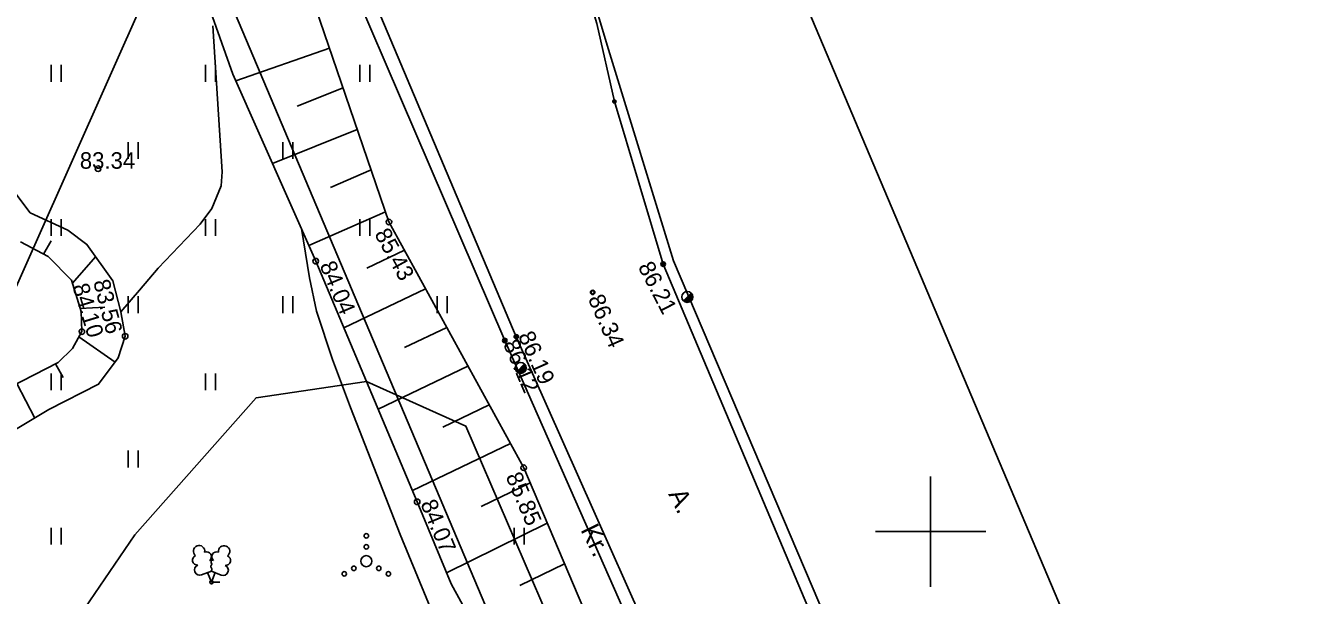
# Model space of a CAD drawing. Extents: x 635520 to 641285, y 6458433 to 6466834.
# Drawn here: x 637609 to 637666.8, y 6462547.1 to 6462573 of the extents above; entities that cross this region are included whole.
import ezdxf

# ---------------------------------------------------------------- set-up
doc = ezdxf.new("R2010")
doc.units = 0
for name, color, linetype in [('HALJASTUS', 7, 'Continuous'), ('HORISONTAAL-EH2000', 7, 'Continuous'), ('KORGUS-EH2000', 7, 'Continuous'), ('KPOHULIIN', 7, 'Continuous'), ('LIIKLUS', 7, 'Continuous'), ('MOOTMPUNKT', 7, 'Continuous'), ('MOOTPIIR', 7, 'Continuous'), ('PIIR', 7, 'Continuous'), ('PUU', 7, 'Continuous'), ('RELJEEF', 7, 'Continuous'), ('TEE', 7, 'Continuous'), ('VORK', 7, 'Continuous')]:
    doc.layers.add(name, color=color, linetype=linetype)

msp = doc.modelspace()

# ---------------------------------------------------------------- linework, layer by layer
at = {"layer": 'HALJASTUS'}
for p, q in [((637610.125, 6462571.179), (637610.125, 6462570.418)), ((637610.58, 6462571.179), (637610.58, 6462570.418)), ((637617.125, 6462571.179), (637617.125, 6462570.418)), ((637617.58, 6462571.179), (637617.58, 6462570.418)), ((637624.125, 6462571.179), (637624.125, 6462570.418)), ((637624.58, 6462571.179), (637624.58, 6462570.418)), ((637613.625, 6462567.679), (637613.625, 6462566.918)), ((637614.08, 6462567.679), (637614.08, 6462566.918)), ((637620.625, 6462567.679), (637620.625, 6462566.918)), ((637621.08, 6462567.679), (637621.08, 6462566.918)), ((637610.125, 6462564.179), (637610.125, 6462563.418)), ((637610.58, 6462564.179), (637610.58, 6462563.418)), ((637617.125, 6462564.179), (637617.125, 6462563.418)), ((637617.58, 6462564.179), (637617.58, 6462563.418)), ((637624.125, 6462564.179), (637624.125, 6462563.418)), ((637624.58, 6462564.179), (637624.58, 6462563.418)), ((637613.625, 6462560.679), (637613.625, 6462559.918)), ((637614.08, 6462560.679), (637614.08, 6462559.918)), ((637620.625, 6462560.679), (637620.625, 6462559.918)), ((637621.08, 6462560.679), (637621.08, 6462559.918)), ((637627.625, 6462560.679), (637627.625, 6462559.918)), ((637628.08, 6462560.679), (637628.08, 6462559.918)), ((637610.125, 6462557.179), (637610.125, 6462556.418)), ((637610.58, 6462557.179), (637610.58, 6462556.418)), ((637617.125, 6462557.179), (637617.125, 6462556.418)), ((637617.58, 6462557.179), (637617.58, 6462556.418)), ((637613.625, 6462553.679), (637613.625, 6462552.918)), ((637614.08, 6462553.679), (637614.08, 6462552.918)), ((637610.125, 6462550.179), (637610.125, 6462549.418)), ((637610.58, 6462550.179), (637610.58, 6462549.418)), ((637631.125, 6462550.179), (637631.125, 6462549.418)), ((637631.58, 6462550.179), (637631.58, 6462549.418))]:
    msp.add_line(p, q, dxfattribs=at)
msp.add_lwpolyline([(637609.074, 6462542.351), (637610.07, 6462544.201), (637613.928, 6462549.86), (637619.418, 6462556.079), (637624.423, 6462556.815), (637628.93, 6462554.793), (637633.09, 6462545.144), (637635.727, 6462537.782), (637636.764, 6462530.508), (637639.389, 6462523.921), (637639.267, 6462521.331), (637636.953, 6462518.031)], dxfattribs=at)
for centre, radius in [((637624.417, 6462549.811), 0.1), ((637624.417, 6462549.311), 0.1), ((637623.852, 6462548.336), 0.1), ((637624.417, 6462548.661), 0.25), ((637624.982, 6462548.336), 0.1), ((637623.417, 6462548.086), 0.1), ((637625.417, 6462548.086), 0.1)]:
    msp.add_circle(centre, radius, dxfattribs=at)
at = {"layer": 'HORISONTAAL-EH2000'}
for points in [[(637617.457, 6462572.956), (637617.673, 6462569.643), (637617.888, 6462566.329), (637617.843, 6462565.693), (637617.41, 6462564.665), (637616.878, 6462563.949), (637614.983, 6462561.949), (637614.136, 6462560.962), (637613.289, 6462559.975)], [(637621.476, 6462563.756), (637621.655, 6462562.636), (637621.834, 6462561.515), (637622.163, 6462560.01), (637622.884, 6462557.806), (637623.707, 6462555.629), (637625.958, 6462549.866), (637628.313, 6462544.161)]]:
    msp.add_lwpolyline(points, dxfattribs=at)
at = {"layer": 'KORGUS-EH2000'}
for centre, radius in [((637612.256, 6462566.468), 0.125), ((637625.442, 6462564.053), 0.125), ((637622.123, 6462562.275), 0.125), ((637637.875, 6462562.137), 0.1), ((637634.678, 6462560.855), 0.1), ((637611.523, 6462559.077), 0.125), ((637613.483, 6462558.867), 0.125), ((637631.217, 6462558.845), 0.1), ((637630.694, 6462558.672), 0.1), ((637631.551, 6462552.901), 0.125), ((637626.723, 6462551.354), 0.125)]:
    msp.add_circle(centre, radius, dxfattribs=at)
at = {"layer": 'KPOHULIIN'}
msp.add_line((637604.396, 6462551.851), (637624.812, 6462597.668), dxfattribs=at)
at = {"layer": 'LIIKLUS'}
for p, q in [((637638.789, 6462560.476), (637639.143, 6462560.829)), ((637631.241, 6462557.255), (637631.595, 6462557.608))]:
    msp.add_line(p, q, dxfattribs=at)
for centre in [(637638.966, 6462560.652), (637631.418, 6462557.431)]:
    msp.add_circle(centre, 0.25, dxfattribs=at)
for centre, radius, start, end in [((637638.966, 6462560.652), 0.225, 224.85406, 45.03563), ((637638.966, 6462560.652), 0.2, 224.84272, 45.04698), ((637638.966, 6462560.652), 0.175, 224.82813, 45.06157), ((637638.966, 6462560.652), 0.15, 224.80867, 45.08103), ((637638.966, 6462560.652), 0.125, 224.78144, 45.10826), ((637638.966, 6462560.652), 0.1, 224.74058, 45.14911), ((637638.966, 6462560.652), 0.075, 224.67249, 45.2172), ((637638.966, 6462560.652), 0.05, 224.53632, 45.35338), ((637638.966, 6462560.652), 0.025, 224.12776, 45.76193), ((637631.418, 6462557.431), 0.225, 224.85406, 45.03563), ((637631.418, 6462557.431), 0.2, 224.84272, 45.04698), ((637631.418, 6462557.431), 0.175, 224.82813, 45.06157), ((637631.418, 6462557.431), 0.15, 224.80867, 45.08103), ((637631.418, 6462557.431), 0.125, 224.78144, 45.10826), ((637631.418, 6462557.431), 0.1, 224.74058, 45.14911), ((637631.418, 6462557.431), 0.075, 224.67249, 45.2172), ((637631.418, 6462557.431), 0.05, 224.53632, 45.35338), ((637631.418, 6462557.431), 0.025, 224.12776, 45.76193)]:
    msp.add_arc(centre, radius, start, end, dxfattribs=at)
at = {"layer": 'MOOTMPUNKT'}
for centre in [(637635.665, 6462569.519), (637637.875, 6462562.137), (637634.678, 6462560.855), (637631.217, 6462558.845), (637630.694, 6462558.672), (637617.392, 6462547.701)]:
    msp.add_circle(centre, 0.075, dxfattribs=at)
at = {"layer": 'MOOTPIIR'}
msp.add_lwpolyline([(637577.121, 6462706.256), (637621.518, 6462602.443), (637626.4, 6462595.366), (637629.306, 6462589.552), (637632.345, 6462582.075), (637635.389, 6462571.873), (637638.339, 6462562.294), (637668.127, 6462492.273), (637649.238, 6462481.686), (637639.312, 6462476.123), (637577.707, 6462609.736), (637571.303, 6462628.145), (637542.145, 6462695.65)], close=True, dxfattribs=at)
at = {"layer": 'PIIR'}
for points in [[(637353.17, 6462864.51), (637482.86, 6462645.05), (637521.85, 6462579.03), (637545.47, 6462531.18), (637521.04, 6462521.2), (637500.69, 6462455.68), (637461.84, 6462371.62), (637420.75, 6462347.57), (637436.31, 6462338.62), (637468.12, 6462357.68), (637503.74, 6462382.86), (637564.16, 6462430.62), (637606.05, 6462465.7), (637645.15, 6462498.88), (637648.76, 6462501.82), (637606.05, 6462602.89), (637580.65, 6462661.56), (637557.03, 6462716.49), (637554.32, 6462722.87), (637550.61, 6462721.37), (637536.13, 6462756.21), (637514.77, 6462809.68), (637486.6, 6462884.52), (637469.54, 6462931.01)], [(637623.96, 6462734.9), (637586.71, 6462720.18), (637582.24, 6462718.61), (637602.67, 6462671.11), (637628.08, 6462612.41), (637668.21, 6462517.42), (637672.34, 6462507.66), (637709.88, 6462420.1), (637737.91, 6462355.11), (637753.77, 6462318.2), (637776.73, 6462264.96), (637801.52, 6462208.36), (637827.52, 6462153.7), (637847.25, 6462116.82), (637898.04, 6462148.91), (637905.55, 6462308.22), (637862.56, 6462393.91), (637812.33, 6462495.2), (637717.87, 6462667.25), (637716.48, 6462661.92), (637707.8, 6462623.89)]]:
    msp.add_lwpolyline(points, close=True, dxfattribs=at)
msp.add_lwpolyline([(637557.03, 6462716.49), (637580.65, 6462661.56), (637606.05, 6462602.89), (637648.76, 6462501.82), (637668.21, 6462517.42), (637628.08, 6462612.41), (637602.67, 6462671.11), (637582.24, 6462718.61)], dxfattribs=at)
at = {"layer": 'PUU'}
for p, q in [((637616.952, 6462548.036), (637617.397, 6462548.211)), ((637617.392, 6462547.701), (637617.217, 6462548.141)), ((637617.392, 6462547.701), (637617.572, 6462548.141)), ((637617.397, 6462548.211), (637617.837, 6462548.031)), ((637617.772, 6462547.701), (637617.392, 6462547.701))]:
    msp.add_line(p, q, dxfattribs=at)
msp.add_lwpolyline([(637617.397, 6462548.706), (637617.377, 6462548.631), (637617.377, 6462548.611), (637617.387, 6462548.581), (637617.407, 6462548.546), (637617.412, 6462548.526), (637617.397, 6462548.491), (637617.372, 6462548.441), (637617.367, 6462548.416), (637617.372, 6462548.401), (637617.382, 6462548.371), (637617.417, 6462548.311), (637617.422, 6462548.291), (637617.417, 6462548.271), (637617.402, 6462548.236), (637617.397, 6462548.211)], dxfattribs=at)
for centre, radius, start, end in [((637616.835, 6462549.115), 0.256, 111.50269, 232.51731), ((637616.835, 6462549.115), 0.256, 350.48556, 111.50017), ((637617.17, 6462548.865), 0.224, 308.50412, 111.57247), ((637617.633, 6462548.86), 0.225, 67.7016, 230.51262), ((637617.971, 6462549.106), 0.256, 67.6168, 188.63142), ((637617.971, 6462549.106), 0.256, 306.59966, 67.61428), ((637616.761, 6462548.704), 0.224, 111.43041, 274.49868), ((637616.866, 6462548.259), 0.237, 111.50143, 291.50036), ((637617.396, 6462548.468), 0.237, 66.76552, 111.50149), ((637617.927, 6462548.251), 0.237, 247.61661, 67.61554), ((637618.038, 6462548.694), 0.224, 264.6183, 67.68657)]:
    msp.add_arc(centre, radius, start, end, dxfattribs=at)
at = {"layer": 'RELJEEF'}
for p, q in [((637622.746, 6462571.942), (637618.507, 6462570.46)), ((637623.36, 6462570.145), (637621.281, 6462569.313)), ((637624.008, 6462568.25), (637620.163, 6462566.71)), ((637624.634, 6462566.418), (637622.796, 6462565.611)), ((637625.283, 6462564.519), (637621.806, 6462562.991)), ((637609.782, 6462562.596), (637610.132, 6462563.197)), ((637611.101, 6462561.269), (637612.146, 6462562.476)), ((637626.142, 6462562.775), (637624.434, 6462561.962)), ((637627.104, 6462561.018), (637623.396, 6462559.253)), ((637611.45, 6462560.124), (637612.557, 6462560.186)), ((637611.388, 6462558.835), (637613.03, 6462557.693)), ((637628.067, 6462559.261), (637626.153, 6462558.35)), ((637610.331, 6462557.611), (637610.681, 6462556.991)), ((637629.024, 6462557.514), (637624.955, 6462555.553)), ((637608.567, 6462556.719), (637609.386, 6462555.154)), ((637629.986, 6462555.757), (637627.882, 6462554.743)), ((637630.949, 6462554.001), (637626.509, 6462551.862)), ((637631.844, 6462552.212), (637629.618, 6462551.139)), ((637632.618, 6462550.391), (637628.057, 6462548.137)), ((637633.402, 6462548.547), (637631.382, 6462547.55))]:
    msp.add_line(p, q, dxfattribs=at)
for points in [[(637619.964, 6462580.082), (637625.442, 6462564.053), (637631.551, 6462552.901), (637637.896, 6462537.974), (637638.386, 6462535.963), (637637.94, 6462535.126), (637637.097, 6462534.175), (637636.924, 6462533.487), (637636.365, 6462531.42), (637636.122, 6462530.168), (637637.002, 6462528.909), (637639.113, 6462527.206), (637641.021, 6462525.855), (637641.835, 6462525.167), (637643.113, 6462524.568), (637643.868, 6462523.014), (637645.851, 6462519.534), (637647.512, 6462516.26), (637648.274, 6462513.447), (637648.654, 6462511.523)], [(637616.194, 6462576.922), (637618.373, 6462570.761), (637622.123, 6462562.275), (637626.723, 6462551.354), (637628.263, 6462547.64), (637632.032, 6462540.757), (637635.112, 6462535.712), (637635.169, 6462535.038), (637635.107, 6462534.09), (637634.423, 6462532.835), (637633.671, 6462530.977), (637633.542, 6462529.692), (637633.864, 6462527.456), (637634.941, 6462525.626), (637636.356, 6462525.136), (637638.102, 6462524.554), (637640.676, 6462523.287), (637642.324, 6462521.098), (637644.73, 6462516.753), (637646.26, 6462511.298)], [(637607.903, 6462554.268), (637610.031, 6462555.539), (637612.279, 6462556.687), (637613.173, 6462557.885), (637613.483, 6462558.867), (637613.289, 6462559.975), (637612.93, 6462561.379), (637611.747, 6462563.034), (637610.879, 6462563.677), (637609.184, 6462564.471), (637608.534, 6462565.326)], [(637607.692, 6462556.276), (637610.452, 6462557.672), (637611.093, 6462558.306), (637611.523, 6462559.077), (637611.491, 6462559.987), (637611.058, 6462561.408), (637609.994, 6462562.485), (637608.734, 6462563.145)]]:
    msp.add_lwpolyline(points, dxfattribs=at)
at = {"layer": 'TEE'}
for points in [[(637576.244, 6462705.99), (637577.05, 6462703.501), (637576.894, 6462703.333), (637585.991, 6462681.911), (637595.199, 6462660.726), (637597.023, 6462656.519), (637606.573, 6462634.373), (637615.237, 6462614.611), (637619.218, 6462605.752), (637619.464, 6462605.731), (637621.459, 6462602.057), (637626.162, 6462595.156), (637629.111, 6462589.508), (637632.099, 6462582.169), (637634.874, 6462573.057), (637635.665, 6462569.519), (637637.875, 6462562.137), (637646.856, 6462540.855), (637655.85, 6462519.829), (637658.457, 6462513.968), (637658.886, 6462514.084), (637662.526, 6462505.396), (637662.293, 6462504.935), (637667.692, 6462492.08)], [(637619.196, 6462585.458), (637630.694, 6462558.672), (637639.895, 6462537.79), (637646.756, 6462521.523), (637648.605, 6462516.796), (637649.172, 6462513.401), (637649.371, 6462510.813), (637649.207, 6462507.63), (637648.609, 6462504.437), (637647.24, 6462500.646), (637645.71, 6462497.624), (637643.21, 6462494.222), (637642.041, 6462492.915), (637642.371, 6462492.519)], [(637634.725, 6462486.073), (637637.535, 6462488.428), (637642.225, 6462492.366), (637644.34, 6462494.593), (637645.826, 6462496.481), (637647.705, 6462499.631), (637649.15, 6462502.938), (637649.768, 6462506.065), (637650.051, 6462508.244), (637650.064, 6462510.306), (637650.042, 6462512.273), (637649.231, 6462514.808), (637649.125, 6462515.502), (637649.317, 6462516.874), (637640.474, 6462538.028), (637631.217, 6462558.845), (637619.843, 6462585.787)]]:
    msp.add_lwpolyline(points, dxfattribs=at)
at = {"layer": 'VORK'}
for p, q in [((637650, 6462552.5), (637650, 6462547.5)), ((637647.5, 6462550), (637652.5, 6462550))]:
    msp.add_line(p, q, dxfattribs=at)

# ---------------------------------------------------------------- texts
at = {"layer": 'KORGUS-EH2000'}
msp.add_text('83.34', height=0.75, dxfattribs=at).set_placement((637611.429, 6462566.468))
for s, rotation, p in [('85.43', 298.71367, (637624.765, 6462563.512)), ('84.04', 292.84116, (637622.287, 6462562.09)), ('86.21', 297.46917, (637636.713, 6462562.017)), ('84.10', 286.96254, (637611.084, 6462561.141)), ('83.56', 284.32887, (637612.032, 6462561.345)), ('86.34', 293.59161, (637634.453, 6462560.571)), ('86.19', 294.02104, (637631.284, 6462558.892)), ('86.12', 293.21154, (637630.603, 6462558.53)), ('85.85', 293.02868, (637630.721, 6462552.508)), ('84.07', 292.51653, (637626.857, 6462551.275))]:
    msp.add_text(s, height=0.75, rotation=rotation, dxfattribs=at).set_placement(p)
at = {"layer": 'TEE'}
for s, p in [('A.', (637638.099, 6462551.704)), ('Kr.', (637634.112, 6462550.084))]:
    msp.add_text(s, height=0.85, rotation=296.10945, dxfattribs=at).set_placement(p)

doc.saveas('drawing.dxf')
